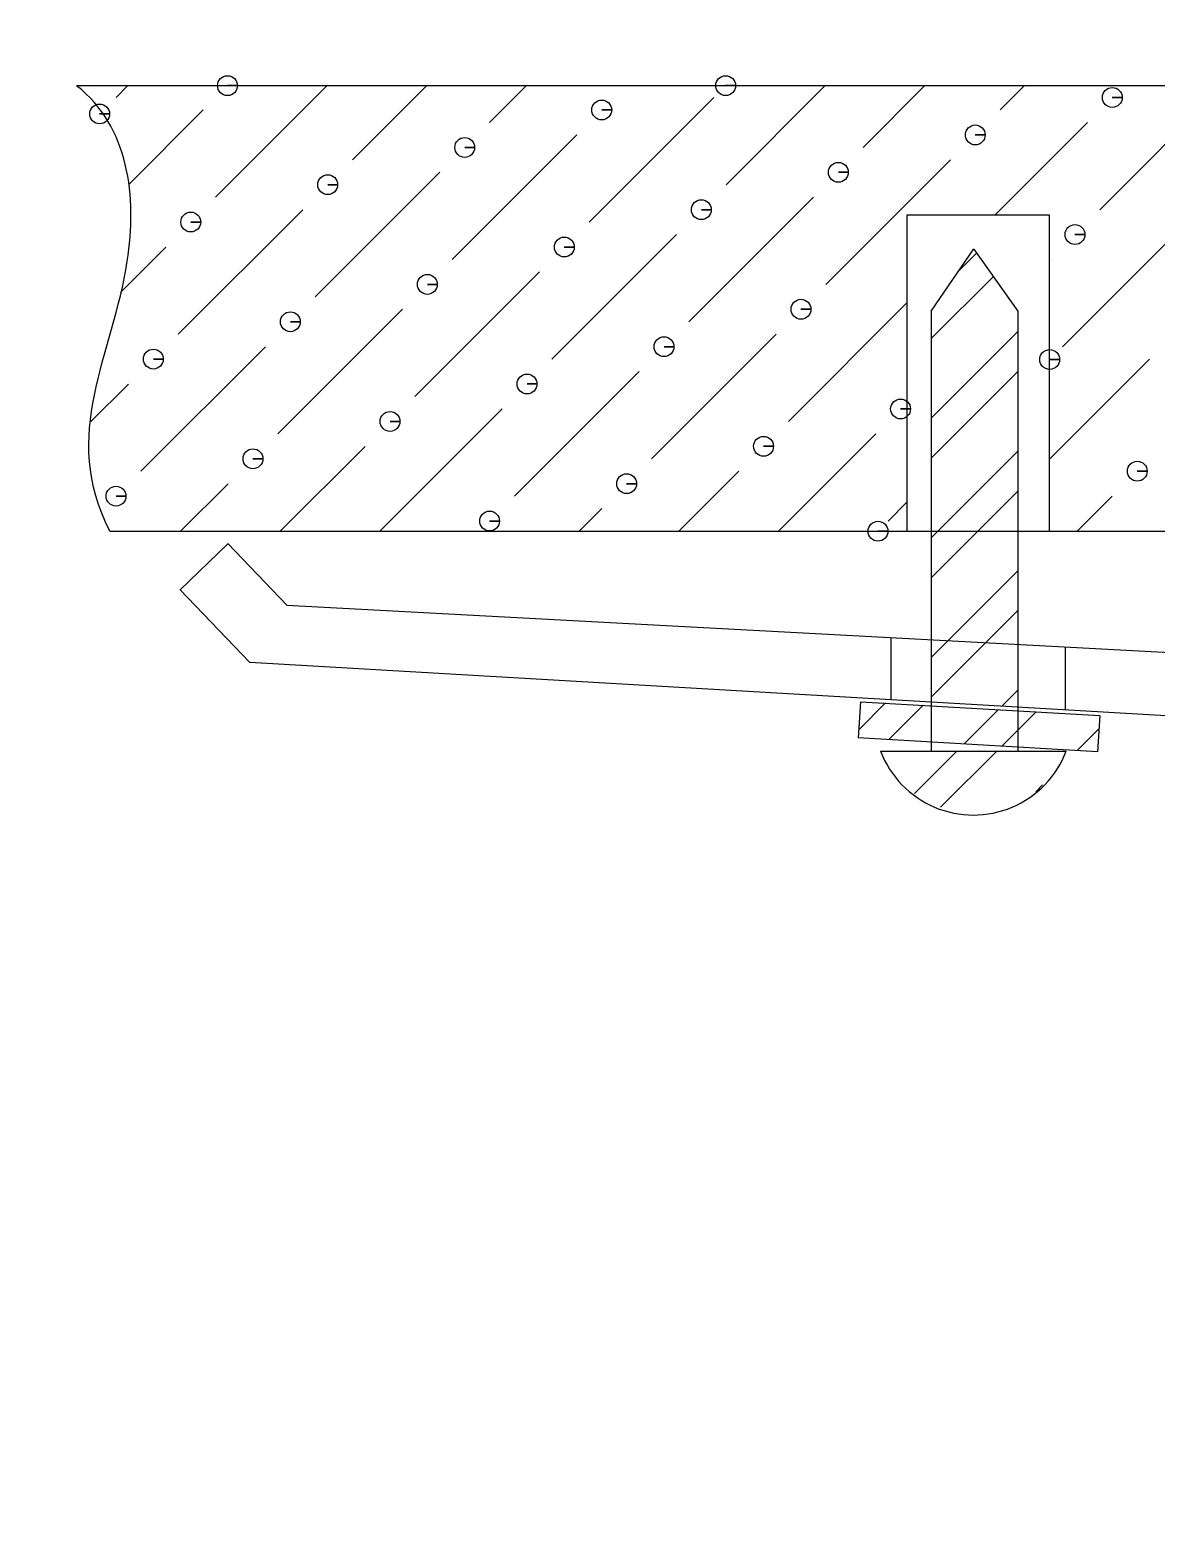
# Model space of a CAD drawing. Header units: millimetres. Extents: x 203 to 1207, y 243 to 948.
# Drawn here: x 515.73 to 537.86, y 509.17 to 538.77 of the extents above; entities that cross this region are included whole.
import ezdxf

# ---------------------------------------------------------------- set-up
doc = ezdxf.new("R2010")
doc.units = ezdxf.units.MM
doc.linetypes.add('ACAD_ISO02W100', pattern=[15, 12, -3])
for name, color, linetype, lineweight in [('尺寸標注', 1, 'Continuous', 30), ('文字', 3, 'Continuous', 30), ('虚线', 2, 'ACAD_ISO02W100', 30)]:
    doc.layers.add(name, color=color, linetype=linetype, lineweight=lineweight)
doc.styles.add('DIM', font='txt.shx', dxfattribs={"width": 0.7, "bigfont": 'chineset.shx'})
doc.dimstyles.new('mm+in(开孔纸尺寸)', dxfattribs={"dimscale": 3, "dimtxt": 3.8, "dimasz": 2, "dimexe": 1.25, "dimexo": 0.625, "dimgap": 2, "dimtad": 1, "dimtxsty": 'DIM', "dimcen": 0, "dimclrd": 256, "dimclre": 256, "dimclrt": 3, "dimadec": 0, "dimazin": 0, "dimtfac": 1, "dimtmove": 0, "dimatfit": 1, "dimfxl": 1, "dimlwd": -1, "dimarcsym": 0})

# ---------------------------------------------------------------- blocks, each defined once
blk = doc.blocks.new('*D29')
at = {"layer": 'Defpoints', "color": 0}
for p in [(571.885, 520.079), (485.534, 478.478)]:
    blk.add_point(p, dxfattribs=at)
at = {"layer": '尺寸標注'}
blk.add_line((301.437, 389.785), (480.129, 475.873), dxfattribs=at)
blk.add_solid([(480.563, 474.972), (479.694, 476.774), (485.534, 478.478)], dxfattribs=at)
at = {"layer": '尺寸標注', "color": 3, "insert": (359.465, 431.782), "char_height": 11.4, "attachment_point": 5, "rotation": 25.7235, "style": 'DIM'}
blk.add_mtext('R95,85mm [R3 3/4"]', dxfattribs=at)
blk = doc.blocks.new('*D30')
at = {"layer": 'Defpoints', "color": 0}
for p in [(571.885, 520.079), (501.917, 464.27)]:
    blk.add_point(p, dxfattribs=at)
at = {"layer": '尺寸標注'}
blk.add_line((345.216, 339.281), (497.226, 460.529), dxfattribs=at)
blk.add_solid([(497.849, 459.747), (496.602, 461.31), (501.917, 464.27)], dxfattribs=at)
at = {"layer": '尺寸標注', "color": 3, "insert": (388.288, 389.818), "char_height": 11.4, "attachment_point": 5, "rotation": 38.577, "style": 'DIM'}
blk.add_mtext('R89,5mm [R3 1/2"]', dxfattribs=at)
blk = doc.blocks.new('*D31')
at = {"layer": 'Defpoints', "color": 0}
for p in [(571.885, 520.079), (518.252, 456.538)]:
    blk.add_point(p, dxfattribs=at)
at = {"layer": '尺寸標注'}
blk.add_line((395.445, 311.043), (514.382, 451.953), dxfattribs=at)
blk.add_solid([(515.146, 451.308), (513.618, 452.598), (518.252, 456.538)], dxfattribs=at)
at = {"layer": '尺寸標注', "color": 3, "insert": (429.539, 371.048), "char_height": 11.4, "attachment_point": 5, "rotation": 49.8335, "style": 'DIM'}
blk.add_mtext('R83,15mm [R3 1/4"]', dxfattribs=at)

msp = doc.modelspace()

# ---------------------------------------------------------------- linework, layer by layer
msp.add_lwpolyline([(794.58, 783.869, 0.031702), (565.814, 783.869, 0.374009), (476.31, 695.471, 0.037922), (476.31, 512.82, 0.374009), (565.814, 424.422, 0.031702), (794.58, 424.422, 0.374009), (884.084, 512.82, 0.037922), (884.084, 695.471, 0.374009)], format="xyb", close=True)
at = {"layer": '尺寸標注', "lineweight": 9}
for points, knots in [([(519.609, 537.682), (519.609, 537.682), (519.805, 537.682), (519.805, 537.682), (519.805, 537.682), (519.805, 537.79), (519.717, 537.877), (519.609, 537.877), (519.609, 537.877), (519.502, 537.877), (519.414, 537.79), (519.414, 537.682), (519.414, 537.682), (519.414, 537.574), (519.502, 537.487), (519.609, 537.487), (519.609, 537.487), (519.717, 537.487), (519.805, 537.574), (519.805, 537.682), (519.805, 537.682), (519.805, 537.682), (519.609, 537.682), (519.609, 537.682)], [0, 0, 0, 0, 0.142857, 0.142857, 0.142857, 0.142857, 0.285714, 0.285714, 0.285714, 0.285714, 0.428571, 0.428571, 0.428571, 0.428571, 0.571429, 0.571429, 0.571429, 0.571429, 0.714286, 0.714286, 0.714286, 0.714286, 1, 1, 1, 1]), ([(529.404, 537.682), (529.404, 537.682), (529.599, 537.682), (529.599, 537.682), (529.599, 537.682), (529.599, 537.79), (529.512, 537.878), (529.404, 537.878), (529.404, 537.878), (529.296, 537.878), (529.208, 537.79), (529.208, 537.682), (529.208, 537.682), (529.208, 537.575), (529.296, 537.487), (529.404, 537.487), (529.404, 537.487), (529.512, 537.487), (529.599, 537.575), (529.599, 537.682), (529.599, 537.682), (529.599, 537.682), (529.404, 537.682), (529.404, 537.682)], [0, 0, 0, 0, 0.142857, 0.142857, 0.142857, 0.142857, 0.285714, 0.285714, 0.285714, 0.285714, 0.428571, 0.428571, 0.428571, 0.428571, 0.571429, 0.571429, 0.571429, 0.571429, 0.714286, 0.714286, 0.714286, 0.714286, 1, 1, 1, 1]), ([(517.299, 528.923), (516.312, 530.825), (517.356, 532.392), (517.64, 534.231), (517.64, 534.231), (517.836, 535.494), (517.672, 536.886), (516.642, 537.68)], [0, 0, 0, 0, 0.333333, 0.333333, 0.333333, 0.333333, 1, 1, 1, 1]), ([(537.006, 537.449), (537.006, 537.449), (537.201, 537.449), (537.201, 537.449), (537.201, 537.449), (537.201, 537.557), (537.114, 537.645), (537.006, 537.645), (537.006, 537.645), (536.899, 537.645), (536.811, 537.557), (536.811, 537.449), (536.811, 537.449), (536.811, 537.342), (536.899, 537.254), (537.006, 537.254), (537.006, 537.254), (537.114, 537.254), (537.201, 537.342), (537.201, 537.449), (537.201, 537.449), (537.201, 537.449), (537.006, 537.449), (537.006, 537.449)], [0, 0, 0, 0, 0.142857, 0.142857, 0.142857, 0.142857, 0.285714, 0.285714, 0.285714, 0.285714, 0.428571, 0.428571, 0.428571, 0.428571, 0.571429, 0.571429, 0.571429, 0.571429, 0.714286, 0.714286, 0.714286, 0.714286, 1, 1, 1, 1]), ([(517.095, 537.126), (517.095, 537.126), (517.291, 537.126), (517.291, 537.126), (517.291, 537.126), (517.291, 537.234), (517.203, 537.321), (517.095, 537.321), (517.095, 537.321), (516.988, 537.321), (516.9, 537.234), (516.9, 537.126), (516.9, 537.126), (516.9, 537.019), (516.988, 536.931), (517.095, 536.931), (517.095, 536.931), (517.203, 536.931), (517.291, 537.019), (517.291, 537.126), (517.291, 537.126), (517.291, 537.126), (517.095, 537.126), (517.095, 537.126)], [0, 0, 0, 0, 0.142857, 0.142857, 0.142857, 0.142857, 0.285714, 0.285714, 0.285714, 0.285714, 0.428571, 0.428571, 0.428571, 0.428571, 0.571429, 0.571429, 0.571429, 0.571429, 0.714286, 0.714286, 0.714286, 0.714286, 1, 1, 1, 1]), ([(526.968, 537.204), (526.968, 537.204), (527.163, 537.204), (527.163, 537.204), (527.163, 537.204), (527.163, 537.312), (527.075, 537.4), (526.968, 537.4), (526.968, 537.4), (526.86, 537.4), (526.772, 537.312), (526.772, 537.204), (526.772, 537.204), (526.772, 537.096), (526.86, 537.009), (526.968, 537.009), (526.968, 537.009), (527.075, 537.009), (527.163, 537.096), (527.163, 537.204), (527.163, 537.204), (527.163, 537.204), (526.968, 537.204), (526.968, 537.204)], [0, 0, 0, 0, 0.142857, 0.142857, 0.142857, 0.142857, 0.285714, 0.285714, 0.285714, 0.285714, 0.428571, 0.428571, 0.428571, 0.428571, 0.571429, 0.571429, 0.571429, 0.571429, 0.714286, 0.714286, 0.714286, 0.714286, 1, 1, 1, 1]), ([(524.274, 536.468), (524.274, 536.468), (524.469, 536.468), (524.469, 536.468), (524.469, 536.468), (524.469, 536.575), (524.381, 536.663), (524.274, 536.663), (524.274, 536.663), (524.166, 536.663), (524.079, 536.575), (524.079, 536.468), (524.079, 536.468), (524.079, 536.36), (524.166, 536.272), (524.274, 536.272), (524.274, 536.272), (524.381, 536.272), (524.469, 536.36), (524.469, 536.468), (524.469, 536.468), (524.469, 536.468), (524.274, 536.468), (524.274, 536.468)], [0, 0, 0, 0, 0.142857, 0.142857, 0.142857, 0.142857, 0.285714, 0.285714, 0.285714, 0.285714, 0.428571, 0.428571, 0.428571, 0.428571, 0.571429, 0.571429, 0.571429, 0.571429, 0.714286, 0.714286, 0.714286, 0.714286, 1, 1, 1, 1]), ([(534.312, 536.713), (534.312, 536.713), (534.507, 536.713), (534.507, 536.713), (534.507, 536.713), (534.507, 536.821), (534.42, 536.909), (534.312, 536.909), (534.312, 536.909), (534.204, 536.909), (534.117, 536.821), (534.117, 536.713), (534.117, 536.713), (534.117, 536.606), (534.204, 536.518), (534.312, 536.518), (534.312, 536.518), (534.42, 536.518), (534.507, 536.606), (534.507, 536.713), (534.507, 536.713), (534.507, 536.713), (534.312, 536.713), (534.312, 536.713)], [0, 0, 0, 0, 0.142857, 0.142857, 0.142857, 0.142857, 0.285714, 0.285714, 0.285714, 0.285714, 0.428571, 0.428571, 0.428571, 0.428571, 0.571429, 0.571429, 0.571429, 0.571429, 0.714286, 0.714286, 0.714286, 0.714286, 1, 1, 1, 1]), ([(531.62, 535.979), (531.62, 535.979), (531.815, 535.979), (531.815, 535.979), (531.815, 535.979), (531.815, 536.086), (531.728, 536.174), (531.62, 536.174), (531.62, 536.174), (531.512, 536.174), (531.425, 536.086), (531.425, 535.979), (531.425, 535.979), (531.425, 535.871), (531.512, 535.783), (531.62, 535.783), (531.62, 535.783), (531.728, 535.783), (531.815, 535.871), (531.815, 535.979), (531.815, 535.979), (531.815, 535.979), (531.62, 535.979), (531.62, 535.979)], [0, 0, 0, 0, 0.142857, 0.142857, 0.142857, 0.142857, 0.285714, 0.285714, 0.285714, 0.285714, 0.428571, 0.428571, 0.428571, 0.428571, 0.571429, 0.571429, 0.571429, 0.571429, 0.714286, 0.714286, 0.714286, 0.714286, 1, 1, 1, 1]), ([(521.58, 535.735), (521.58, 535.735), (521.775, 535.735), (521.775, 535.735), (521.775, 535.735), (521.775, 535.843), (521.688, 535.931), (521.58, 535.931), (521.58, 535.931), (521.472, 535.931), (521.385, 535.843), (521.385, 535.735), (521.385, 535.735), (521.385, 535.628), (521.472, 535.54), (521.58, 535.54), (521.58, 535.54), (521.688, 535.54), (521.775, 535.628), (521.775, 535.735), (521.775, 535.735), (521.775, 535.735), (521.58, 535.735), (521.58, 535.735)], [0, 0, 0, 0, 0.142857, 0.142857, 0.142857, 0.142857, 0.285714, 0.285714, 0.285714, 0.285714, 0.428571, 0.428571, 0.428571, 0.428571, 0.571429, 0.571429, 0.571429, 0.571429, 0.714286, 0.714286, 0.714286, 0.714286, 1, 1, 1, 1]), ([(518.887, 535.001), (518.887, 535.001), (519.083, 535.001), (519.083, 535.001), (519.083, 535.001), (519.083, 535.109), (518.995, 535.196), (518.887, 535.196), (518.887, 535.196), (518.78, 535.196), (518.692, 535.109), (518.692, 535.001), (518.692, 535.001), (518.692, 534.893), (518.78, 534.806), (518.887, 534.806), (518.887, 534.806), (518.995, 534.806), (519.083, 534.893), (519.083, 535.001), (519.083, 535.001), (519.083, 535.001), (518.887, 535.001), (518.887, 535.001)], [0, 0, 0, 0, 0.142857, 0.142857, 0.142857, 0.142857, 0.285714, 0.285714, 0.285714, 0.285714, 0.428571, 0.428571, 0.428571, 0.428571, 0.571429, 0.571429, 0.571429, 0.571429, 0.714286, 0.714286, 0.714286, 0.714286, 1, 1, 1, 1]), ([(528.926, 535.244), (528.926, 535.244), (529.121, 535.244), (529.121, 535.244), (529.121, 535.244), (529.121, 535.352), (529.033, 535.44), (528.926, 535.44), (528.926, 535.44), (528.818, 535.44), (528.731, 535.352), (528.731, 535.244), (528.731, 535.244), (528.731, 535.137), (528.818, 535.049), (528.926, 535.049), (528.926, 535.049), (529.033, 535.049), (529.121, 535.137), (529.121, 535.244), (529.121, 535.244), (529.121, 535.244), (528.926, 535.244), (528.926, 535.244)], [0, 0, 0, 0, 0.142857, 0.142857, 0.142857, 0.142857, 0.285714, 0.285714, 0.285714, 0.285714, 0.428571, 0.428571, 0.428571, 0.428571, 0.571429, 0.571429, 0.571429, 0.571429, 0.714286, 0.714286, 0.714286, 0.714286, 1, 1, 1, 1]), ([(536.272, 534.755), (536.272, 534.755), (536.467, 534.755), (536.467, 534.755), (536.467, 534.755), (536.467, 534.863), (536.38, 534.951), (536.272, 534.951), (536.272, 534.951), (536.164, 534.951), (536.077, 534.863), (536.077, 534.755), (536.077, 534.755), (536.077, 534.648), (536.164, 534.56), (536.272, 534.56), (536.272, 534.56), (536.38, 534.56), (536.467, 534.648), (536.467, 534.755), (536.467, 534.755), (536.467, 534.755), (536.272, 534.755), (536.272, 534.755)], [0, 0, 0, 0, 0.142857, 0.142857, 0.142857, 0.142857, 0.285714, 0.285714, 0.285714, 0.285714, 0.428571, 0.428571, 0.428571, 0.428571, 0.571429, 0.571429, 0.571429, 0.571429, 0.714286, 0.714286, 0.714286, 0.714286, 1, 1, 1, 1]), ([(526.232, 534.51), (526.232, 534.51), (526.427, 534.51), (526.427, 534.51), (526.427, 534.51), (526.427, 534.618), (526.34, 534.705), (526.232, 534.705), (526.232, 534.705), (526.124, 534.705), (526.037, 534.618), (526.037, 534.51), (526.037, 534.51), (526.037, 534.403), (526.124, 534.315), (526.232, 534.315), (526.232, 534.315), (526.34, 534.315), (526.427, 534.403), (526.427, 534.51), (526.427, 534.51), (526.427, 534.51), (526.232, 534.51), (526.232, 534.51)], [0, 0, 0, 0, 0.142857, 0.142857, 0.142857, 0.142857, 0.285714, 0.285714, 0.285714, 0.285714, 0.428571, 0.428571, 0.428571, 0.428571, 0.571429, 0.571429, 0.571429, 0.571429, 0.714286, 0.714286, 0.714286, 0.714286, 1, 1, 1, 1]), ([(523.539, 533.776), (523.539, 533.776), (523.735, 533.776), (523.735, 533.776), (523.735, 533.776), (523.735, 533.883), (523.647, 533.971), (523.539, 533.971), (523.539, 533.971), (523.431, 533.971), (523.344, 533.883), (523.344, 533.776), (523.344, 533.776), (523.344, 533.668), (523.431, 533.58), (523.539, 533.58), (523.539, 533.58), (523.647, 533.58), (523.735, 533.668), (523.735, 533.776), (523.735, 533.776), (523.735, 533.776), (523.539, 533.776), (523.539, 533.776)], [0, 0, 0, 0, 0.142857, 0.142857, 0.142857, 0.142857, 0.285714, 0.285714, 0.285714, 0.285714, 0.428571, 0.428571, 0.428571, 0.428571, 0.571429, 0.571429, 0.571429, 0.571429, 0.714286, 0.714286, 0.714286, 0.714286, 1, 1, 1, 1]), ([(530.885, 533.287), (530.885, 533.287), (531.081, 533.287), (531.081, 533.287), (531.081, 533.287), (531.081, 533.394), (530.993, 533.482), (530.885, 533.482), (530.885, 533.482), (530.778, 533.482), (530.69, 533.394), (530.69, 533.287), (530.69, 533.287), (530.69, 533.179), (530.778, 533.091), (530.885, 533.091), (530.885, 533.091), (530.993, 533.091), (531.081, 533.179), (531.081, 533.287), (531.081, 533.287), (531.081, 533.287), (530.885, 533.287), (530.885, 533.287)], [0, 0, 0, 0, 0.142857, 0.142857, 0.142857, 0.142857, 0.285714, 0.285714, 0.285714, 0.285714, 0.428571, 0.428571, 0.428571, 0.428571, 0.571429, 0.571429, 0.571429, 0.571429, 0.714286, 0.714286, 0.714286, 0.714286, 1, 1, 1, 1]), ([(520.846, 533.041), (520.846, 533.041), (521.041, 533.041), (521.041, 533.041), (521.041, 533.041), (521.041, 533.149), (520.953, 533.236), (520.846, 533.236), (520.846, 533.236), (520.738, 533.236), (520.65, 533.149), (520.65, 533.041), (520.65, 533.041), (520.65, 532.934), (520.738, 532.846), (520.846, 532.846), (520.846, 532.846), (520.953, 532.846), (521.041, 532.934), (521.041, 533.041), (521.041, 533.041), (521.041, 533.041), (520.846, 533.041), (520.846, 533.041)], [0, 0, 0, 0, 0.142857, 0.142857, 0.142857, 0.142857, 0.285714, 0.285714, 0.285714, 0.285714, 0.428571, 0.428571, 0.428571, 0.428571, 0.571429, 0.571429, 0.571429, 0.571429, 0.714286, 0.714286, 0.714286, 0.714286, 1, 1, 1, 1]), ([(518.152, 532.307), (518.152, 532.307), (518.347, 532.307), (518.347, 532.307), (518.347, 532.307), (518.347, 532.415), (518.259, 532.502), (518.152, 532.502), (518.152, 532.502), (518.044, 532.502), (517.956, 532.415), (517.956, 532.307), (517.956, 532.307), (517.956, 532.199), (518.044, 532.112), (518.152, 532.112), (518.152, 532.112), (518.259, 532.112), (518.347, 532.199), (518.347, 532.307), (518.347, 532.307), (518.347, 532.307), (518.152, 532.307), (518.152, 532.307)], [0, 0, 0, 0, 0.142857, 0.142857, 0.142857, 0.142857, 0.285714, 0.285714, 0.285714, 0.285714, 0.428571, 0.428571, 0.428571, 0.428571, 0.571429, 0.571429, 0.571429, 0.571429, 0.714286, 0.714286, 0.714286, 0.714286, 1, 1, 1, 1]), ([(528.192, 532.551), (528.192, 532.551), (528.387, 532.551), (528.387, 532.551), (528.387, 532.551), (528.387, 532.658), (528.299, 532.746), (528.192, 532.746), (528.192, 532.746), (528.084, 532.746), (527.996, 532.658), (527.996, 532.551), (527.996, 532.551), (527.996, 532.443), (528.084, 532.355), (528.192, 532.355), (528.192, 532.355), (528.299, 532.355), (528.387, 532.443), (528.387, 532.551), (528.387, 532.551), (528.387, 532.551), (528.192, 532.551), (528.192, 532.551)], [0, 0, 0, 0, 0.142857, 0.142857, 0.142857, 0.142857, 0.285714, 0.285714, 0.285714, 0.285714, 0.428571, 0.428571, 0.428571, 0.428571, 0.571429, 0.571429, 0.571429, 0.571429, 0.714286, 0.714286, 0.714286, 0.714286, 1, 1, 1, 1]), ([(535.775, 532.299), (535.775, 532.299), (535.97, 532.299), (535.97, 532.299), (535.97, 532.299), (535.97, 532.407), (535.882, 532.494), (535.775, 532.494), (535.775, 532.494), (535.667, 532.494), (535.579, 532.407), (535.579, 532.299), (535.579, 532.299), (535.579, 532.191), (535.667, 532.104), (535.775, 532.104), (535.775, 532.104), (535.882, 532.104), (535.97, 532.191), (535.97, 532.299), (535.97, 532.299), (535.97, 532.299), (535.775, 532.299), (535.775, 532.299)], [0, 0, 0, 0, 0.142857, 0.142857, 0.142857, 0.142857, 0.285714, 0.285714, 0.285714, 0.285714, 0.428571, 0.428571, 0.428571, 0.428571, 0.571429, 0.571429, 0.571429, 0.571429, 0.714286, 0.714286, 0.714286, 0.714286, 1, 1, 1, 1]), ([(525.499, 531.818), (525.499, 531.818), (525.694, 531.818), (525.694, 531.818), (525.694, 531.818), (525.694, 531.926), (525.607, 532.013), (525.499, 532.013), (525.499, 532.013), (525.391, 532.013), (525.304, 531.926), (525.304, 531.818), (525.304, 531.818), (525.304, 531.71), (525.391, 531.622), (525.499, 531.622), (525.499, 531.622), (525.607, 531.622), (525.694, 531.71), (525.694, 531.818), (525.694, 531.818), (525.694, 531.818), (525.499, 531.818), (525.499, 531.818)], [0, 0, 0, 0, 0.142857, 0.142857, 0.142857, 0.142857, 0.285714, 0.285714, 0.285714, 0.285714, 0.428571, 0.428571, 0.428571, 0.428571, 0.571429, 0.571429, 0.571429, 0.571429, 0.714286, 0.714286, 0.714286, 0.714286, 1, 1, 1, 1]), ([(532.843, 531.327), (532.843, 531.327), (533.039, 531.327), (533.039, 531.327), (533.039, 531.327), (533.039, 531.435), (532.951, 531.522), (532.843, 531.522), (532.843, 531.522), (532.736, 531.522), (532.648, 531.435), (532.648, 531.327), (532.648, 531.327), (532.648, 531.22), (532.736, 531.132), (532.843, 531.132), (532.843, 531.132), (532.951, 531.132), (533.039, 531.22), (533.039, 531.327), (533.039, 531.327), (533.039, 531.327), (532.843, 531.327), (532.843, 531.327)], [0, 0, 0, 0, 0.142857, 0.142857, 0.142857, 0.142857, 0.285714, 0.285714, 0.285714, 0.285714, 0.428571, 0.428571, 0.428571, 0.428571, 0.571429, 0.571429, 0.571429, 0.571429, 0.714286, 0.714286, 0.714286, 0.714286, 1, 1, 1, 1]), ([(522.805, 531.082), (522.805, 531.082), (523, 531.082), (523, 531.082), (523, 531.082), (523, 531.189), (522.912, 531.277), (522.805, 531.277), (522.805, 531.277), (522.697, 531.277), (522.61, 531.189), (522.61, 531.082), (522.61, 531.082), (522.61, 530.974), (522.697, 530.886), (522.805, 530.886), (522.805, 530.886), (522.912, 530.886), (523, 530.974), (523, 531.082), (523, 531.082), (523, 531.082), (522.805, 531.082), (522.805, 531.082)], [0, 0, 0, 0, 0.142857, 0.142857, 0.142857, 0.142857, 0.285714, 0.285714, 0.285714, 0.285714, 0.428571, 0.428571, 0.428571, 0.428571, 0.571429, 0.571429, 0.571429, 0.571429, 0.714286, 0.714286, 0.714286, 0.714286, 1, 1, 1, 1]), ([(530.149, 530.593), (530.149, 530.593), (530.345, 530.593), (530.345, 530.593), (530.345, 530.593), (530.345, 530.7), (530.257, 530.788), (530.149, 530.788), (530.149, 530.788), (530.042, 530.788), (529.954, 530.7), (529.954, 530.593), (529.954, 530.593), (529.954, 530.485), (530.042, 530.397), (530.149, 530.397), (530.149, 530.397), (530.257, 530.397), (530.345, 530.485), (530.345, 530.593), (530.345, 530.593), (530.345, 530.593), (530.149, 530.593), (530.149, 530.593)], [0, 0, 0, 0, 0.142857, 0.142857, 0.142857, 0.142857, 0.285714, 0.285714, 0.285714, 0.285714, 0.428571, 0.428571, 0.428571, 0.428571, 0.571429, 0.571429, 0.571429, 0.571429, 0.714286, 0.714286, 0.714286, 0.714286, 1, 1, 1, 1]), ([(520.111, 530.347), (520.111, 530.347), (520.306, 530.347), (520.306, 530.347), (520.306, 530.347), (520.306, 530.455), (520.218, 530.543), (520.111, 530.543), (520.111, 530.543), (520.003, 530.543), (519.915, 530.455), (519.915, 530.347), (519.915, 530.347), (519.915, 530.239), (520.003, 530.152), (520.111, 530.152), (520.111, 530.152), (520.218, 530.152), (520.306, 530.239), (520.306, 530.347), (520.306, 530.347), (520.306, 530.347), (520.111, 530.347), (520.111, 530.347)], [0, 0, 0, 0, 0.142857, 0.142857, 0.142857, 0.142857, 0.285714, 0.285714, 0.285714, 0.285714, 0.428571, 0.428571, 0.428571, 0.428571, 0.571429, 0.571429, 0.571429, 0.571429, 0.714286, 0.714286, 0.714286, 0.714286, 1, 1, 1, 1]), ([(537.497, 530.104), (537.497, 530.104), (537.692, 530.104), (537.692, 530.104), (537.692, 530.104), (537.692, 530.211), (537.605, 530.299), (537.497, 530.299), (537.497, 530.299), (537.389, 530.299), (537.302, 530.211), (537.302, 530.104), (537.302, 530.104), (537.302, 529.996), (537.389, 529.908), (537.497, 529.908), (537.497, 529.908), (537.605, 529.908), (537.692, 529.996), (537.692, 530.104), (537.692, 530.104), (537.692, 530.104), (537.497, 530.104), (537.497, 530.104)], [0, 0, 0, 0, 0.142857, 0.142857, 0.142857, 0.142857, 0.285714, 0.285714, 0.285714, 0.285714, 0.428571, 0.428571, 0.428571, 0.428571, 0.571429, 0.571429, 0.571429, 0.571429, 0.714286, 0.714286, 0.714286, 0.714286, 1, 1, 1, 1]), ([(527.457, 529.858), (527.457, 529.858), (527.652, 529.858), (527.652, 529.858), (527.652, 529.858), (527.652, 529.966), (527.565, 530.053), (527.457, 530.053), (527.457, 530.053), (527.35, 530.053), (527.262, 529.966), (527.262, 529.858), (527.262, 529.858), (527.262, 529.751), (527.35, 529.663), (527.457, 529.663), (527.457, 529.663), (527.565, 529.663), (527.652, 529.751), (527.652, 529.858), (527.652, 529.858), (527.652, 529.858), (527.457, 529.858), (527.457, 529.858)], [0, 0, 0, 0, 0.142857, 0.142857, 0.142857, 0.142857, 0.285714, 0.285714, 0.285714, 0.285714, 0.428571, 0.428571, 0.428571, 0.428571, 0.571429, 0.571429, 0.571429, 0.571429, 0.714286, 0.714286, 0.714286, 0.714286, 1, 1, 1, 1]), ([(517.419, 529.613), (517.419, 529.613), (517.614, 529.613), (517.614, 529.613), (517.614, 529.613), (517.614, 529.72), (517.526, 529.808), (517.419, 529.808), (517.419, 529.808), (517.311, 529.808), (517.223, 529.72), (517.223, 529.613), (517.223, 529.613), (517.223, 529.505), (517.311, 529.417), (517.419, 529.417), (517.419, 529.417), (517.526, 529.417), (517.614, 529.505), (517.614, 529.613), (517.614, 529.613), (517.614, 529.613), (517.419, 529.613), (517.419, 529.613)], [0, 0, 0, 0, 0.142857, 0.142857, 0.142857, 0.142857, 0.285714, 0.285714, 0.285714, 0.285714, 0.428571, 0.428571, 0.428571, 0.428571, 0.571429, 0.571429, 0.571429, 0.571429, 0.714286, 0.714286, 0.714286, 0.714286, 1, 1, 1, 1]), ([(524.763, 529.124), (524.763, 529.124), (524.958, 529.124), (524.958, 529.124), (524.958, 529.124), (524.958, 529.232), (524.871, 529.319), (524.763, 529.319), (524.763, 529.319), (524.655, 529.319), (524.568, 529.232), (524.568, 529.124), (524.568, 529.124), (524.568, 529.016), (524.655, 528.929), (524.763, 528.929), (524.763, 528.929), (524.871, 528.929), (524.958, 529.016), (524.958, 529.124), (524.958, 529.124), (524.958, 529.124), (524.763, 529.124), (524.763, 529.124)], [0, 0, 0, 0, 0.142857, 0.142857, 0.142857, 0.142857, 0.285714, 0.285714, 0.285714, 0.285714, 0.428571, 0.428571, 0.428571, 0.428571, 0.571429, 0.571429, 0.571429, 0.571429, 0.714286, 0.714286, 0.714286, 0.714286, 1, 1, 1, 1]), ([(532.399, 528.924), (532.399, 528.924), (532.595, 528.924), (532.595, 528.924), (532.595, 528.924), (532.595, 529.031), (532.507, 529.119), (532.399, 529.119), (532.399, 529.119), (532.292, 529.119), (532.204, 529.031), (532.204, 528.924), (532.204, 528.924), (532.204, 528.816), (532.292, 528.728), (532.399, 528.728), (532.399, 528.728), (532.507, 528.728), (532.595, 528.816), (532.595, 528.924), (532.595, 528.924), (532.595, 528.924), (532.399, 528.924), (532.399, 528.924)], [0, 0, 0, 0, 0.142857, 0.142857, 0.142857, 0.142857, 0.285714, 0.285714, 0.285714, 0.285714, 0.428571, 0.428571, 0.428571, 0.428571, 0.571429, 0.571429, 0.571429, 0.571429, 0.714286, 0.714286, 0.714286, 0.714286, 1, 1, 1, 1]), ([(532.45, 524.598), (532.639, 524.102), (533.024, 523.706), (533.512, 523.499), (533.512, 523.499), (533.999, 523.293), (534.549, 523.293), (535.038, 523.499), (535.038, 523.499), (535.526, 523.706), (535.909, 524.102), (536.098, 524.598)], [0, 0, 0, 0, 0.25, 0.25, 0.25, 0.25, 0.5, 0.5, 0.5, 0.5, 1, 1, 1, 1])]:
    msp.add_open_spline(points, degree=3, knots=knots, dxfattribs=at)
for points in [[(556.09, 537.68), (556.09, 537.68), (516.64, 537.68), (516.64, 537.68)], [(517.418, 537.449), (517.418, 537.449), (517.651, 537.682), (517.651, 537.682)], [(519.376, 535.489), (519.376, 535.489), (521.568, 537.682), (521.568, 537.682)], [(522.07, 536.224), (522.07, 536.224), (523.526, 537.682), (523.526, 537.682)], [(524.763, 536.958), (524.763, 536.958), (525.486, 537.682), (525.486, 537.682)], [(529.416, 535.735), (529.416, 535.735), (531.363, 537.682), (531.363, 537.682)], [(532.109, 536.467), (532.109, 536.467), (533.321, 537.682), (533.321, 537.682)], [(534.802, 537.204), (534.802, 537.204), (535.281, 537.682), (535.281, 537.682)], [(536.762, 535.244), (536.762, 535.244), (539.198, 537.682), (539.198, 537.682)], [(526.722, 535), (526.722, 535), (529.171, 537.449), (529.171, 537.449)], [(517.668, 535.739), (517.668, 535.739), (519.131, 537.204), (519.131, 537.204)], [(534.694, 535.138), (534.694, 535.138), (536.517, 536.958), (536.517, 536.958)], [(524.028, 534.264), (524.028, 534.264), (526.477, 536.713), (526.477, 536.713)], [(531.374, 533.775), (531.374, 533.775), (533.823, 536.224), (533.823, 536.224)], [(521.336, 533.531), (521.336, 533.531), (523.784, 535.979), (523.784, 535.979)], [(528.68, 533.041), (528.68, 533.041), (531.13, 535.489), (531.13, 535.489)], [(518.642, 532.796), (518.642, 532.796), (521.09, 535.244), (521.09, 535.244)], [(535.774, 535.136), (535.774, 535.136), (532.969, 535.136), (532.969, 535.136)], [(532.969, 535.135), (532.969, 535.135), (532.969, 528.922), (532.969, 528.922)], [(535.774, 528.923), (535.774, 528.923), (535.774, 535.136), (535.774, 535.136)], [(536.026, 532.55), (536.026, 532.55), (538.475, 535), (538.475, 535)], [(525.987, 532.306), (525.987, 532.306), (528.436, 534.755), (528.436, 534.755)], [(517.504, 533.618), (517.504, 533.618), (518.397, 534.51), (518.397, 534.51)], [(533.443, 533.249), (533.443, 533.249), (534.283, 534.472), (534.283, 534.472)], [(533.985, 534.036), (533.985, 534.036), (534.341, 534.393), (534.341, 534.393)], [(534.285, 534.471), (534.285, 534.471), (535.148, 533.247), (535.148, 533.247)], [(523.294, 531.572), (523.294, 531.572), (525.743, 534.021), (525.743, 534.021)], [(535.774, 534.258), (535.774, 534.258), (535.782, 534.264), (535.782, 534.264)], [(533.445, 532.711), (533.445, 532.711), (534.667, 533.933), (534.667, 533.933)], [(530.64, 531.081), (530.64, 531.081), (532.969, 533.413), (532.969, 533.413)], [(520.6, 530.838), (520.6, 530.838), (523.05, 533.286), (523.05, 533.286)], [(533.443, 533.249), (533.443, 533.249), (533.443, 524.6), (533.443, 524.6)], [(535.148, 533.247), (535.148, 533.247), (535.148, 524.598), (535.148, 524.598)], [(527.946, 530.347), (527.946, 530.347), (530.394, 532.796), (530.394, 532.796)], [(533.445, 531.146), (533.445, 531.146), (535.148, 532.849), (535.148, 532.849)], [(517.907, 530.103), (517.907, 530.103), (520.356, 532.55), (520.356, 532.55)], [(535.774, 530.34), (535.774, 530.34), (537.74, 532.306), (537.74, 532.306)], [(525.253, 529.613), (525.253, 529.613), (527.702, 532.061), (527.702, 532.061)], [(533.445, 530.361), (533.445, 530.361), (535.148, 532.064), (535.148, 532.064)], [(516.923, 531.078), (516.923, 531.078), (517.662, 531.817), (517.662, 531.817)], [(522.605, 528.923), (522.605, 528.923), (525.008, 531.327), (525.008, 531.327)], [(530.44, 528.923), (530.44, 528.923), (532.354, 530.838), (532.354, 530.838)], [(520.645, 528.923), (520.645, 528.923), (522.314, 530.592), (522.314, 530.592)], [(533.574, 528.925), (533.574, 528.925), (535.148, 530.498), (535.148, 530.498)], [(518.687, 528.923), (518.687, 528.923), (519.621, 529.858), (519.621, 529.858)], [(528.482, 528.923), (528.482, 528.923), (529.66, 530.103), (529.66, 530.103)], [(534.359, 528.925), (534.359, 528.925), (535.148, 529.714), (535.148, 529.714)], [(536.317, 528.923), (536.317, 528.923), (537.006, 529.613), (537.006, 529.613)], [(526.522, 528.923), (526.522, 528.923), (526.967, 529.369), (526.967, 529.369)], [(532.599, 529.123), (532.599, 529.123), (532.969, 529.495), (532.969, 529.495)], [(517.298, 528.923), (517.298, 528.923), (557.553, 528.923), (557.553, 528.923)], [(519.615, 528.678), (519.615, 528.678), (518.676, 527.773), (518.676, 527.773)], [(520.779, 527.468), (520.779, 527.468), (519.614, 528.679), (519.614, 528.679)], [(533.445, 528.794), (533.445, 528.794), (533.576, 528.925), (533.576, 528.925)], [(533.445, 528.009), (533.445, 528.009), (534.359, 528.925), (534.359, 528.925)], [(533.776, 526.775), (533.776, 526.775), (535.149, 528.147), (535.149, 528.147)], [(518.674, 527.775), (518.674, 527.775), (520.051, 526.345), (520.051, 526.345)], [(520.779, 527.468), (520.779, 527.468), (548.286, 525.995), (548.286, 525.995)], [(534.52, 526.734), (534.52, 526.734), (535.149, 527.364), (535.149, 527.364)], [(532.649, 526.832), (532.649, 526.832), (532.649, 525.61), (532.649, 525.61)], [(533.445, 526.444), (533.445, 526.444), (533.776, 526.775), (533.776, 526.775)], [(533.445, 525.659), (533.445, 525.659), (534.52, 526.734), (534.52, 526.734)], [(536.077, 526.649), (536.077, 526.649), (536.077, 525.412), (536.077, 525.412)], [(548.87, 524.667), (548.87, 524.667), (520.051, 526.345), (520.051, 526.345)], [(534.837, 525.485), (534.837, 525.485), (535.149, 525.796), (535.149, 525.796)], [(532.052, 525.573), (532.052, 525.573), (532.011, 524.86), (532.011, 524.86)], [(532.021, 525.02), (532.021, 525.02), (532.548, 525.547), (532.548, 525.547)], [(532.052, 525.573), (532.052, 525.573), (536.76, 525.299), (536.76, 525.299)], [(532.613, 524.828), (532.613, 524.828), (533.288, 525.504), (533.288, 525.504)], [(534.095, 524.743), (534.095, 524.743), (534.77, 525.419), (534.77, 525.419)], [(535.148, 525.014), (535.148, 525.014), (535.508, 525.375), (535.508, 525.375)], [(536.759, 525.299), (536.759, 525.299), (536.718, 524.587), (536.718, 524.587)], [(536.718, 524.587), (536.718, 524.587), (532.01, 524.86), (532.01, 524.86)], [(534.835, 524.7), (534.835, 524.7), (535.149, 525.014), (535.149, 525.014)], [(536.315, 524.614), (536.315, 524.614), (536.745, 525.043), (536.745, 525.043)], [(532.45, 524.598), (532.45, 524.598), (536.098, 524.598), (536.098, 524.598)], [(533.116, 523.765), (533.116, 523.765), (533.951, 524.6), (533.951, 524.6)], [(533.631, 523.496), (533.631, 523.496), (534.735, 524.6), (534.735, 524.6)], [(535.502, 523.801), (535.502, 523.801), (535.636, 523.936), (535.636, 523.936)]]:
    msp.add_open_spline(points, degree=3, dxfattribs=at)
at = {"layer": '文字'}
msp.add_lwpolyline([(793.776, 771.195, 0.031702), (566.618, 771.195, 0.374009), (488.974, 694.509, 0.037922), (488.974, 513.782, 0.374009), (566.618, 437.096, 0.031702), (793.776, 437.096, 0.374009), (871.42, 513.782, 0.037922), (871.42, 694.509, 0.374009)], format="xyb", close=True, dxfattribs=at)
at = {"layer": '虚线'}
msp.add_lwpolyline([(794.178, 777.532, 0.031702), (566.216, 777.532, 0.374009), (482.642, 694.99, 0.037922), (482.642, 513.301, 0.374009), (566.216, 430.759, 0.031702), (794.178, 430.759, 0.374009), (877.752, 513.301, 0.037922), (877.752, 694.99, 0.374009)], format="xyb", close=True, dxfattribs=at)

# ---------------------------------------------------------------- dimensions: what is measured, and where the dimension line sits
at = {"layer": '尺寸標注'}
for mpoint, picture, middle in [((485.534, 478.478), '*D29', (364.955, 420.386)), ((501.917, 464.27), '*D30', (396.176, 379.928)), ((518.252, 456.538), '*D31', (439.206, 362.888))]:
    dim = msp.add_radius_dim(center=(571.885, 520.079), mpoint=mpoint, dimstyle='mm+in(开孔纸尺寸)', override={"dimpost": 'mm', "dimtofl": 0}, dxfattribs=at)
    dim.commit()
    dim.dimension.update_dxf_attribs({"geometry": picture, "text_midpoint": middle, "dimtype": 164})

doc.saveas('drawing.dxf')
